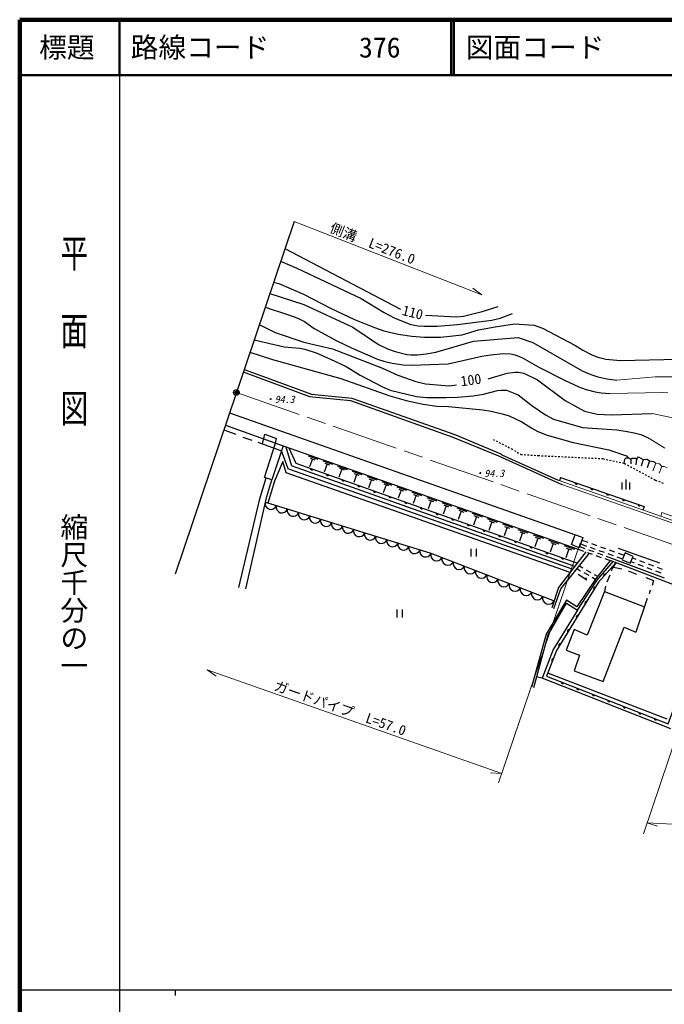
# Model space of a CAD drawing. Units: millimetres, scale not verified. Extents: x 40000 to 680000, y 20000 to 380000.
# Drawn here: x 40000 to 156164, y 202409 to 380000 of the extents above; entities that cross this region are included whole.
import ezdxf
from ezdxf.enums import TextEntityAlignment as Align

# ---------------------------------------------------------------- set-up
doc = ezdxf.new("R2010")
doc.units = ezdxf.units.MM
doc.header["$LTSCALE"] = 1000
doc.header["$PDMODE"] = 32
doc.header["$PDSIZE"] = 500
doc.linetypes.add('CHAIN', pattern=[18.5, 12, -1.5, 3.5, -1.5])
for name, color, linetype, lineweight in [('M-BGD', 7, 'Continuous', 25), ('M-BMK', 2, 'CHAIN', 13), ('M-BMK-SRVR', 3, 'Continuous', 25), ('M-STR-HTXT', 7, 'Continuous', 13), ('M-STR-STRC', 7, 'Continuous', 25), ('M-TTL', 2, 'Continuous', 140), ('M-TTL-BAND', 7, 'Continuous', 25), ('M-TTL-LINE', 7, 'Continuous', 50)]:
    doc.layers.add(name, color=color, linetype=linetype, lineweight=lineweight)
doc.layers.add('M-OTRS', color=6, linetype='Continuous')
doc.layers.add('M-TTL-TXT', color=7, linetype='Continuous')
doc.styles.add('@ＭＳ ゴシック', font='')
doc.styles.add('ＭＳ ゴシック', font='')
doc.styles.get('@ＭＳ ゴシック').set_extended_font_data('@MS Gothic')
doc.styles.get('ＭＳ ゴシック').set_extended_font_data('MS Gothic')

msp = doc.modelspace()

# ---------------------------------------------------------------- linework, layer by layer
at = {"layer": 'M-BGD'}
for p, q in [((87787, 338701), (108654, 327759)), ((87019, 336420), (89942, 335210)), ((89942, 335210), (101542, 329706)), ((85746, 332642), (86725, 332416)), ((86725, 332416), (91128, 330468)), ((85067, 330625), (91212, 328606)), ((91128, 330468), (96123, 327928)), ((91212, 328606), (100018, 324542)), ((101542, 329706), (105690, 327166)), ((84229, 328137), (88249, 326828)), ((88249, 326828), (90112, 326150)), ((96123, 327928), (100356, 325896)), ((105690, 327166), (107468, 326235)), ((123132, 327251), (119999, 326489)), ((126180, 328182), (123132, 327251)), ((126603, 326150), (128804, 326997)), ((83174, 325006), (86048, 323610)), ((90112, 326150), (91297, 325558)), ((91297, 325558), (93075, 324288)), ((100356, 325896), (103912, 324457)), ((107468, 326235), (109077, 325558)), ((109077, 325558), (110516, 325050)), ((110516, 325050), (111786, 324796)), ((118729, 326320), (113141, 326658)), ((115258, 324711), (118898, 325050)), ((119999, 326489), (118729, 326320)), ((118898, 325050), (125079, 325812)), ((125079, 325812), (126603, 326150)), ((125672, 324626), (129143, 325134)), ((129143, 325134), (132699, 324880)), ((86048, 323610), (91212, 321832)), ((93075, 324288), (97139, 322086)), ((100018, 324542), (104674, 321409)), ((103912, 324457), (105606, 323864)), ((105606, 323864), (108230, 323272)), ((108230, 323272), (110686, 322933)), ((111786, 324796), (112972, 324711)), ((112972, 324711), (115258, 324711)), ((119745, 323187), (122708, 324034)), ((122708, 324034), (125672, 324626)), ((132699, 324880), (134223, 324372)), ((134223, 324372), (140065, 321324)), ((82241, 322235), (87656, 320986)), ((91212, 321832), (96377, 320647)), ((97139, 322086), (99933, 320732)), ((110686, 322933), (112972, 322764)), ((112972, 322764), (115850, 322764)), ((115004, 320054), (121777, 322002)), ((115850, 322764), (119745, 323187)), ((121777, 322002), (129820, 322679)), ((129820, 322679), (132445, 321748)), ((132445, 321748), (141335, 316668)), ((81476, 320054), (85540, 318700)), ((87656, 320986), (90450, 320732)), ((90450, 320732), (91382, 320562)), ((91382, 320562), (93414, 319885)), ((93414, 319885), (96038, 318784)), ((96377, 320647), (105352, 317176)), ((99933, 320732), (104505, 318784)), ((104674, 321409), (106283, 320647)), ((106283, 320647), (107638, 320139)), ((107638, 320139), (109754, 319631)), ((111702, 319546), (113226, 319716)), ((113226, 319716), (115004, 320054)), ((124825, 319546), (127196, 319800)), ((127196, 319800), (128466, 319716)), ((128466, 319716), (129312, 319546)), ((140065, 321324), (141504, 320393)), ((141504, 320393), (143113, 319546)), ((85540, 318700), (97901, 315313)), ((96038, 318784), (98832, 317430)), ((104505, 318784), (105775, 318361)), ((105775, 318361), (107130, 318022)), ((107130, 318022), (109077, 317768)), ((109754, 319631), (110516, 319546)), ((110516, 319546), (111702, 319546)), ((110601, 317684), (117205, 317938)), ((117205, 317938), (123301, 319292)), ((123301, 319292), (124825, 319546)), ((129312, 319546), (130582, 319038)), ((130582, 319038), (133546, 317345)), ((143113, 319546), (144214, 319123)), ((144214, 319123), (145653, 318784)), ((145653, 318784), (148278, 318530)), ((148278, 318530), (158692, 318784)), ((80297, 316464), (92228, 312011)), ((80460, 316922), (83931, 315652)), ((98832, 317430), (101372, 315906)), ((105352, 317176), (108146, 315906)), ((109077, 317768), (110601, 317684)), ((124402, 315228), (127873, 316244)), ((127873, 316244), (129312, 316414)), ((129312, 316414), (129905, 316414)), ((129905, 316414), (130836, 316244)), ((130836, 316244), (133292, 315059)), ((133546, 317345), (138202, 314974)), ((141335, 316668), (142944, 315990)), ((83931, 315652), (92567, 312434)), ((97901, 315313), (106706, 312180)), ((101372, 315906), (105352, 313789)), ((108146, 315906), (111363, 314720)), ((111363, 314720), (113141, 314297)), ((133292, 315059), (138287, 311334)), ((138202, 314974), (140742, 313789)), ((142944, 315990), (144214, 315567)), ((144214, 315567), (145822, 315228)), ((145822, 315228), (147600, 314974)), ((105352, 313789), (106791, 313196)), ((106791, 313196), (111532, 312011)), ((113141, 314297), (117374, 313958)), ((117374, 313958), (118729, 314128)), ((123555, 312434), (126095, 313112)), ((126095, 313112), (126772, 313196)), ((126772, 313196), (127704, 313196)), ((127704, 313196), (129820, 312350)), ((140742, 313789), (142097, 313281)), ((142097, 313281), (143706, 312858)), ((143706, 312858), (144806, 312688)), ((144806, 312688), (146330, 312604)), ((92228, 312011), (99594, 311334)), ((92567, 312434), (99848, 311757)), ((99594, 311334), (118052, 304730)), ((99848, 311757), (118390, 305153)), ((106706, 312180), (109670, 311334)), ((109670, 311334), (112718, 310656)), ((111532, 312011), (113310, 311842)), ((113310, 311842), (116866, 311842)), ((116866, 311842), (118898, 311926)), ((118898, 311926), (121692, 312180)), ((121692, 312180), (123555, 312434)), ((129820, 312350), (132276, 310402)), ((138287, 311334), (141758, 309386)), ((77810, 309081), (141166, 286696)), ((112718, 310656), (115173, 310318)), ((115173, 310318), (117290, 310233)), ((117290, 310233), (123470, 309640)), ((123470, 309640), (124994, 309386)), ((124994, 309386), (127196, 308878)), ((132276, 310402), (134731, 308709)), ((141758, 309386), (144044, 308878)), ((127196, 308878), (128212, 308540)), ((128212, 308540), (130498, 307439)), ((130498, 307439), (132276, 306338)), ((134731, 308709), (136170, 307947)), ((136170, 307947), (141420, 306423)), ((144044, 308878), (146584, 308709)), ((146584, 308709), (153950, 308963)), ((76776, 306009), (78936, 305238)), ((132276, 306338), (133376, 305746)), ((133376, 305746), (135070, 305068)), ((141420, 306423), (147600, 306000)), ((147600, 306000), (149463, 305746)), ((149463, 305746), (150733, 305492)), ((150733, 305492), (151918, 305153)), ((80206, 304730), (81814, 304137)), ((82915, 303798), (87180, 302260)), ((83750, 303498), (84185, 305238)), ((84185, 305238), (86302, 304476)), ((118052, 304730), (126264, 301343)), ((118390, 305153), (126688, 301682)), ((125381, 304268), (125571, 304171)), ((125838, 304034), (126105, 303898)), ((126372, 303761), (126639, 303624)), ((135070, 305068), (139726, 303714)), ((139726, 303714), (146161, 302444)), ((151918, 305153), (153273, 304560)), ((87466, 303116), (88674, 302726)), ((87953, 302959), (88958, 299536)), ((88674, 302726), (140616, 284478)), ((126906, 303488), (127173, 303351)), ((127440, 303214), (127707, 303077)), ((127974, 302941), (128241, 302804)), ((128508, 302667), (128698, 302570)), ((128698, 302570), (128883, 302460)), ((129141, 302307), (129399, 302153)), ((129657, 302000), (129914, 301846)), ((146161, 302444), (149378, 301343)), ((92003, 301344), (93699, 300749)), ((92762, 300792), (92255, 299351)), ((92338, 300941), (93185, 300643)), ((94637, 300419), (96342, 299820)), ((126264, 301343), (137694, 296178)), ((126688, 301682), (126857, 301512)), ((126857, 301512), (137017, 296940)), ((130172, 301693), (130357, 301583)), ((130357, 301583), (130590, 301568)), ((130889, 301549), (131188, 301531)), ((131488, 301512), (131787, 301493)), ((132087, 301475), (132386, 301456)), ((132685, 301437), (132985, 301418)), ((133284, 301400), (133517, 301385)), ((133517, 301385), (133759, 301374)), ((134059, 301359), (134358, 301345)), ((134658, 301331), (134958, 301316)), ((135257, 301302), (135557, 301288)), ((135857, 301273), (136156, 301259)), ((136456, 301245), (136756, 301230)), ((137055, 301216), (137355, 301202)), ((137655, 301188), (137954, 301173)), ((138254, 301159), (138554, 301145)), ((138853, 301130), (139153, 301116)), ((139453, 301102), (139752, 301087)), ((140052, 301073), (140352, 301059)), ((140651, 301044), (140951, 301030)), ((141251, 301016), (141550, 301001)), ((141850, 300987), (142149, 300973)), ((142449, 300958), (142749, 300944)), ((143048, 300930), (143348, 300915)), ((143648, 300901), (143947, 300887)), ((144247, 300873), (144547, 300858)), ((144846, 300844), (145089, 300832)), ((145089, 300832), (145410, 300762)), ((145703, 300698), (145996, 300634)), ((146289, 300570), (146582, 300506)), ((146875, 300442), (147168, 300378)), ((147462, 300314), (147755, 300250)), ((148048, 300186), (148341, 300122)), ((148955, 299988), (149040, 300750)), ((149040, 300750), (149294, 301004)), ((149294, 301004), (149632, 301004)), ((149378, 301343), (149632, 301004)), ((149632, 301004), (150140, 300750)), ((150140, 300750), (150394, 300920)), ((150140, 300750), (150140, 299904)), ((150394, 300920), (150987, 300920)), ((150987, 300920), (151241, 300750)), ((151072, 299734), (151241, 300750)), ((151241, 300750), (151495, 301174)), ((151495, 301174), (152342, 300666)), ((152342, 300666), (152003, 299480)), ((152342, 300666), (153104, 300750)), ((153104, 300750), (153527, 300412)), ((153527, 300412), (153104, 299142)), ((153527, 300412), (154204, 300327)), ((88414, 299006), (139660, 280907)), ((140040, 281402), (88958, 299536)), ((95400, 299864), (94891, 298415)), ((94974, 300014), (95826, 299714)), ((97281, 299490), (98996, 298888)), ((98048, 298932), (97536, 297474)), ((97619, 299082), (98477, 298781)), ((99934, 298558), (101659, 297952)), ((148634, 300058), (148955, 299988)), ((148955, 299988), (149253, 299828)), ((149517, 299685), (149781, 299543)), ((150045, 299401), (150309, 299258)), ((150573, 299116), (150837, 298973)), ((151101, 298831), (151365, 298689)), ((151629, 298546), (151893, 298404)), ((139192, 280295), (88047, 298257)), ((100706, 297997), (100191, 296531)), ((100274, 298148), (101137, 297845)), ((102597, 297623), (104331, 297013)), ((103373, 297058), (102855, 295584)), ((102939, 297210), (103806, 296906)), ((105270, 296684), (107014, 296071)), ((137472, 297408), (137275, 296850)), ((137472, 297408), (152556, 292182)), ((152157, 298261), (152421, 298119)), ((152685, 297977), (152950, 297834)), ((153214, 297692), (153478, 297550)), ((153742, 297407), (154006, 297265)), ((154270, 297122), (154568, 296962)), ((154568, 296962), (154848, 296854)), ((155128, 296746), (155408, 296639)), ((106050, 296116), (105529, 294633)), ((105614, 296269), (106486, 295963)), ((107952, 295741), (109706, 295125)), ((108737, 295170), (108213, 293679)), ((108298, 295324), (109175, 295016)), ((155688, 296531), (155968, 296423)), ((110645, 294795), (112408, 294176)), ((111434, 294221), (110907, 292722)), ((110993, 294376), (111875, 294066)), ((113347, 293846), (115120, 293223)), ((114140, 293269), (113611, 291761)), ((113697, 293424), (114584, 293113)), ((116059, 292893), (117842, 292267)), ((116857, 292313), (116324, 290797)), ((116411, 292469), (117302, 292156)), ((118781, 291937), (120574, 291307)), ((119583, 291353), (119047, 289829)), ((119135, 291511), (120031, 291196)), ((152556, 292182), (152315, 291549)), ((121513, 290977), (123316, 290344)), ((122319, 290390), (121781, 288857)), ((121868, 290549), (122770, 290232)), ((124254, 290014), (126068, 289377)), ((124612, 289583), (125519, 289264)), ((125066, 289424), (124524, 287882)), ((127006, 289047), (128830, 288407)), ((127822, 288454), (127277, 286904)), ((127366, 288614), (128278, 288293)), ((129768, 288077), (131602, 287433)), ((130588, 287480), (130041, 285921)), ((130130, 287641), (131047, 287319)), ((132540, 287103), (134384, 286456)), ((133365, 286503), (132814, 284936)), ((132904, 286665), (133826, 286341)), ((135322, 286126), (137176, 285475)), ((141305, 286126), (142382, 285739)), ((121279, 284549), (121279, 283149)), ((122329, 283149), (122329, 284549)), ((136152, 285522), (135598, 283946)), ((135688, 285685), (136615, 285359)), ((138115, 285145), (139979, 284490)), ((138949, 284538), (138392, 282953)), ((138482, 284702), (139415, 284374)), ((140616, 284478), (141579, 284143)), ((140897, 285001), (141858, 284648)), ((141057, 285442), (142117, 285070)), ((142516, 284408), (143454, 284064)), ((142778, 284838), (143721, 284507)), ((143041, 285503), (143983, 285166)), ((144382, 284275), (145325, 283943)), ((144642, 284929), (145583, 284592)), ((146242, 284356), (147183, 284018)), ((147854, 284664), (155305, 282039)), ((142240, 283913), (143185, 283585)), ((143846, 283355), (144791, 283027)), ((144112, 283823), (145051, 283479)), ((145452, 282797), (146415, 282462)), ((145708, 283238), (146669, 282886)), ((145986, 283711), (146929, 283380)), ((165380, 275181), (146415, 282462)), ((146669, 282886), (156152, 279330)), ((147590, 283148), (148650, 282776)), ((147842, 283782), (148920, 283396)), ((149104, 283821), (148566, 282582)), ((148566, 282582), (149989, 281963)), ((150528, 283202), (149104, 283821)), ((149989, 281963), (150528, 283202)), ((150409, 282930), (151026, 282698)), ((151681, 282450), (152616, 282097)), ((140454, 280962), (141058, 280621)), ((140860, 281470), (141462, 281129)), ((142071, 280785), (142942, 280292)), ((146754, 281023), (146584, 280515)), ((147431, 282039), (146754, 281023)), ((147008, 281277), (148532, 280938)), ((149632, 280600), (151156, 280007)), ((150125, 282276), (150744, 282045)), ((151399, 281799), (152336, 281449)), ((152992, 281204), (153928, 280853)), ((153271, 281850), (154207, 281497)), ((154584, 280608), (155520, 280258)), ((154862, 281250), (155797, 280897)), ((141667, 280276), (142538, 279784)), ((143147, 279440), (143751, 279099)), ((143551, 279947), (144153, 279607)), ((146330, 279838), (145822, 278568)), ((152850, 279414), (154204, 278822)), ((154204, 278822), (153950, 277975)), ((145568, 277806), (145399, 276874)), ((153612, 277128), (153442, 276451)), ((145399, 276874), (142266, 269000)), ((145399, 276874), (152590, 274115)), ((153104, 275604), (151008, 269527)), ((107949, 273589), (107949, 272189)), ((108999, 272189), (108999, 273589)), ((139896, 270016), (138456, 266291)), ((142266, 269000), (139896, 270016)), ((145145, 260618), (148955, 270440)), ((148955, 270440), (151008, 269527)), ((138456, 266291), (140912, 265360)), ((140912, 265360), (139896, 262566)), ((134138, 261211), (133122, 261465)), ((157337, 252067), (134138, 261211)), ((156660, 253845), (135154, 262142)), ((139896, 262566), (145145, 260618))]:
    msp.add_line(p, q, dxfattribs=at)
for points in [[(77063, 306863), (87466, 303116), (85420, 296985), (84089, 297407), (86099, 303608), (86302, 304476)], [(88414, 299006), (88341, 299189), (87180, 302260)], [(88497, 302783), (89768, 300023), (140493, 281994)], [(88047, 298257), (87426, 300285), (85947, 296778), (84724, 292814)], [(84348, 297325), (83163, 293313), (79417, 277594)], [(80750, 277375), (84510, 293991), (85420, 296985)], [(84275, 292952), (114115, 283784), (136298, 275185)], [(141166, 286696), (141477, 286602), (140811, 284763), (139445, 285331), (140113, 287068)], [(146415, 282462), (143751, 279099), (140427, 274082), (138515, 275312), (134868, 269152), (132217, 259603)], [(142021, 283990), (137112, 277580), (135873, 273936)], [(136238, 273814), (137541, 277321), (142704, 283774)], [(132646, 259527), (135263, 269049), (138525, 274750), (140522, 273484), (144023, 278872), (146948, 282258)], [(147431, 282039), (144306, 278534), (136760, 266247), (134931, 261603), (156859, 253005), (165064, 275303)], [(140616, 279978), (142191, 278947), (142020, 279337)], [(140522, 273484), (136143, 266428), (134138, 261211)]]:
    msp.add_lwpolyline(points, dxfattribs=at)
for centre, radius, start, end in [((92650, 299058), 256, 173.11401, 327.75325), ((95477, 298054), 256, 173.11401, 327.75325), ((98304, 297049), 256, 173.11401, 327.75325), ((101131, 296044), 256, 173.11401, 327.75325), ((103958, 295039), 256, 173.11401, 327.75325), ((140325, 296479), 256, 173.57286, 328.21209), ((143160, 295497), 256, 173.57286, 328.21209), ((106784, 294035), 256, 173.11401, 327.75325), ((109611, 293030), 256, 173.11401, 327.75325), ((145994, 294515), 256, 173.57286, 328.21209), ((148829, 293533), 256, 173.57286, 328.21209), ((85282, 292686), 1041, 165.19757, 340.64316), ((87271, 292075), 1041, 165.19757, 340.64316), ((89261, 291464), 1041, 165.19757, 340.64316), ((112438, 292025), 256, 173.11401, 327.75325), ((151664, 292551), 256, 173.57286, 328.21209), ((91250, 290852), 1041, 165.19757, 340.64316), ((93239, 290241), 1041, 165.19757, 340.64316), ((95229, 289630), 1041, 165.19757, 340.64316), ((115265, 291021), 256, 173.11401, 327.75325), ((118091, 290016), 256, 173.11401, 327.75325), ((97218, 289019), 1041, 165.19757, 340.64316), ((99207, 288408), 1041, 165.19757, 340.64316), ((101197, 287796), 1041, 165.19757, 340.64316), ((120918, 289011), 256, 173.11401, 327.75325), ((123745, 288007), 256, 173.11401, 327.75325), ((103186, 287185), 1041, 165.19757, 340.64316), ((105175, 286574), 1041, 165.19757, 340.64316), ((107165, 285963), 1041, 165.19757, 340.64316), ((126572, 287002), 256, 173.11401, 327.75325), ((129398, 285997), 256, 173.11401, 327.75325), ((109154, 285351), 1041, 165.19757, 340.64316), ((111143, 284740), 1041, 165.19757, 340.64316), ((113133, 284129), 1041, 165.19757, 340.64316), ((132225, 284993), 256, 173.11401, 327.75325), ((115154, 283472), 1085, 163.29135, 334.33292), ((117171, 282690), 1085, 163.29135, 334.33292), ((135052, 283988), 256, 173.11401, 327.75325), ((137879, 282983), 256, 173.11401, 327.75325), ((119187, 281909), 1085, 163.29135, 334.33292), ((121204, 281127), 1085, 163.29135, 334.33292), ((123220, 280345), 1085, 163.29135, 334.33292), ((125237, 279563), 1085, 163.29135, 334.33292), ((127254, 278782), 1085, 163.29135, 334.33292), ((145476, 279762), 256, 60.95855, 215.59779), ((129270, 278000), 1085, 163.29135, 334.33292), ((131287, 277218), 1085, 163.29135, 334.33292), ((143671, 277393), 256, 71.12439, 225.76362), ((133303, 276437), 1085, 163.29135, 334.33292), ((135320, 275655), 1085, 163.29135, 334.33292), ((142101, 274837), 256, 71.12439, 225.76362), ((140531, 272281), 256, 71.12439, 225.76362), ((138961, 269724), 256, 71.12439, 225.76362), ((137391, 267168), 256, 71.12439, 225.76362), ((136121, 264473), 256, 81.1856, 235.82483), ((137843, 260522), 256, 171.27086, 325.91009), ((140636, 259427), 256, 171.27086, 325.91009), ((143429, 258331), 256, 171.27086, 325.91009), ((146222, 257236), 256, 171.27086, 325.91009), ((149015, 256141), 256, 171.27086, 325.91009), ((151808, 255046), 256, 171.27086, 325.91009), ((154601, 253951), 256, 171.27086, 325.91009)]:
    msp.add_arc(centre, radius, start, end, dxfattribs=at)
at = {"layer": 'M-BMK'}
msp.add_line((79049, 312758), (173685, 279771), dxfattribs=at)
at = {"layer": 'M-BMK-SRVR'}
for p, q in [((89434, 343592), (79049, 312758)), ((79049, 312758), (68022, 280021))]:
    msp.add_line(p, q, dxfattribs=at)
msp.add_circle((79049, 312758), 500, dxfattribs=at)
msp.add_point((79049, 312758), dxfattribs=at)
at = {"layer": 'M-OTRS'}
msp.add_point((79049, 312758), dxfattribs=at)
at = {"layer": 'M-STR-HTXT'}
for p, q in [((89434, 343592), (123291, 330374)), ((123291, 330374), (121679, 331559)), ((147600, 314974), (154543, 315567)), ((154543, 315567), (158099, 315567)), ((146330, 312604), (155982, 312773)), ((155982, 312773), (156829, 312688)), ((153950, 308963), (157676, 308201)), ((153273, 304560), (156236, 302698)), ((154204, 300327), (154628, 299988)), ((154628, 299988), (154120, 298634)), ((154628, 299988), (155305, 299904)), ((155728, 299396), (155220, 298210)), ((155305, 299904), (155728, 299396)), ((155728, 299396), (156152, 299396)), ((156152, 299396), (156660, 299142)), ((137017, 296940), (174016, 283902)), ((137694, 296178), (174101, 283478)), ((155747, 291090), (155518, 290421)), ((155747, 291090), (173425, 284828)), ((140996, 285595), (126264, 242330)), ((166735, 275774), (152426, 233186)), ((73771, 262735), (126857, 244024)), ((73771, 262735), (75421, 261605)), ((126857, 244024), (124863, 244178)), ((153019, 235134), (238705, 231008)), ((153019, 235134), (154924, 234524))]:
    msp.add_line(p, q, dxfattribs=at)
at = {"layer": 'M-STR-STRC'}
for p, q in [((149281, 295288), (149281, 297038)), ((148581, 295288), (148581, 296513)), ((149981, 295288), (149981, 296513))]:
    msp.add_line(p, q, dxfattribs=at)
at = {"layer": 'M-TTL'}
for p, q in [((40000, 380000), (40000, 20000)), ((680000, 380000), (40000, 380000))]:
    msp.add_line(p, q, dxfattribs=at)
at = {"layer": 'M-TTL-BAND'}
for p, q in [((58000, 370000), (58000, 20000)), ((40000, 205000), (579000, 205000)), ((68000, 205000), (68000, 204000))]:
    msp.add_line(p, q, dxfattribs=at)
at = {"layer": 'M-TTL-LINE'}
for p, q in [((58000, 380000), (58000, 370000)), ((117750, 380000), (117750, 370000)), ((118250, 380000), (118250, 370000)), ((40000, 370000), (680000, 370000))]:
    msp.add_line(p, q, dxfattribs=at)

# ---------------------------------------------------------------- texts
at = {"layer": 'M-BGD', "style": 'ＭＳ ゴシック'}
for s, rotation, p in [('110', 345.887, (108649, 326238)), ('100', 7.858, (119664, 313320))]:
    msp.add_text(s, height=1833, rotation=rotation, dxfattribs=at).set_placement(p, align=Align.BOTTOM_LEFT)
at = {"layer": 'M-BGD', "style": 'ＭＳ ゴシック', "oblique": 15}
for p in [(84141, 310474), (121920, 297128)]:
    msp.add_text('・94.3', height=1320, dxfattribs=at).set_placement(p, align=Align.BOTTOM_LEFT)
at = {"layer": 'M-STR-HTXT', "style": 'ＭＳ ゴシック'}
for s, rotation, p in [('側溝\u3000L=276.0', 338.674, (95502, 341223)), ('ガードパイプ\u3000L=57.0', 340.584, (85487, 258605))]:
    msp.add_text(s, height=1833, rotation=rotation, dxfattribs=at).set_placement(p, align=Align.BOTTOM_LEFT)
at = {"layer": 'M-TTL-BAND', "style": '@ＭＳ ゴシック', "width": 1.4}
msp.add_text('平  面  図', height=3666, rotation=270, dxfattribs=at).set_placement((49777, 306475), align=Align.MIDDLE_RIGHT)
at = {"layer": 'M-TTL-BAND', "style": '@ＭＳ ゴシック'}
msp.add_text('縮尺千分の一', height=3666, rotation=270, dxfattribs=at).set_placement((49777, 261030), align=Align.MIDDLE_RIGHT)
at = {"layer": 'M-TTL-TXT', "style": 'ＭＳ ゴシック'}
msp.add_text('標題', height=3666, dxfattribs=at).set_placement((48500, 375000), align=Align.MIDDLE_CENTER)
for s, p in [('路線コード', (60000, 375000)), ('376', (101142, 375000)), ('図面コード', (120380, 375000))]:
    msp.add_text(s, height=3666, dxfattribs=at).set_placement(p, align=Align.MIDDLE_LEFT)

doc.saveas('drawing.dxf')
